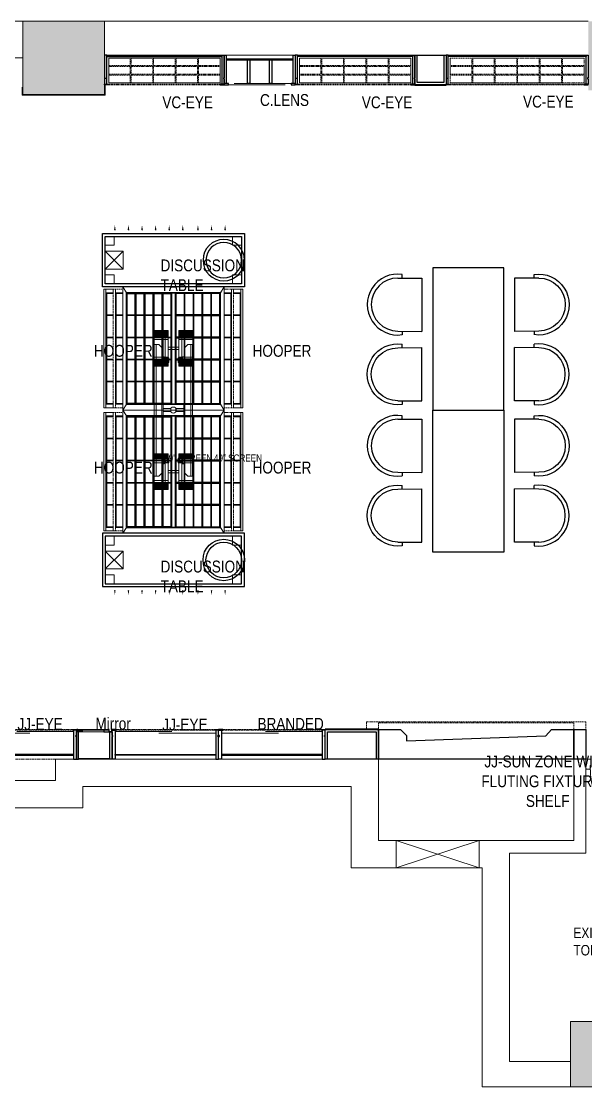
# Model space of a CAD drawing. Extents: x 4444 to 22171, y -867352 to -858363.
# Drawn here: x 12772 to 17539, y -867352 to -858363 of the extents above; entities that cross this region are included whole.
import ezdxf

# ---------------------------------------------------------------- set-up
doc = ezdxf.new("R2010")
doc.units = 0
doc.header["$LTSCALE"] = 40
doc.header["$MEASUREMENT"] = 0
for name, pattern in [('a_p6_plan_L18$0$HIDDEN', [0.375, 0.25, -0.125]), ('ACAD_ISO03W100', [30, 12, -18]), ('AUSGEZOGEN', [0]), ('DASHDOT2', [0.5, 0.25, -0.125, 0, -0.125]), ('HIDDEN2', [0.1875, 0.125, -0.0625])]:
    doc.linetypes.add(name, pattern=pattern)
for name, color, linetype, lineweight in [('A-WALL-MASY', 1, 'Continuous', 9), ('Column', 243, 'Continuous', 9), ('Column hatch', 8, 'Continuous', 9), ('dimensions', 149, 'Continuous', 5), ('door', 36, 'Continuous', 15), ('Floor-Unit', 1, 'Continuous', 13), ('HIDDEN LINE', 177, 'Continuous', 0), ('LENS_CURTAIN', 5, 'a_p6_plan_L18$0$HIDDEN', 9), ('LENS_HATCH', 251, 'Continuous', 5), ('LENS_PARTITION', 21, 'Continuous', 25), ('LENS_TEXT', 31, 'HIDDEN2', 5), ('LN-DIMENSION', 252, 'Continuous', 5), ('LN-ELEVATION-1', 81, 'Continuous', 25), ('LN-ELEVATION-2', 103, 'Continuous', 20), ('LN-ELEVATION-3', 125, 'a_p6_plan_L18$0$HIDDEN', 18), ('LN-ELEVATION-4', 145, 'Continuous', 13), ('LN-ELEVATION-5', 167, 'Continuous', 5), ('Mirror', 4, 'Continuous', 15), ('text', 7, 'AUSGEZOGEN', 13), ('TV', 3, 'Continuous', 18)]:
    doc.layers.add(name, color=color, linetype=linetype, lineweight=lineweight)
doc.styles.get("Standard").update_dxf_attribs({"font": 'ARIALN.TTF'})

# ---------------------------------------------------------------- blocks, each defined once
blk = doc.blocks.new('*U28')
at = {"layer": 'door'}
for p, q in [((547486.2, 1778568.1), (547486.2, 1779150.2)), ((547513.7, 1779150.2), (547486.2, 1779150.2)), ((547513.7, 1779150.2), (547513.7, 1778568.1)), ((547451.8, 1778568.1), (547483.9, 1778568.1)), ((547451.8, 1778563.5), (547451.8, 1778568.1)), ((547483.9, 1778538.3), (547483.9, 1778568.1)), ((547513.7, 1778568.1), (547486.2, 1778568.1)), ((548102.7, 1778568.1), (548070.6, 1778568.1)), ((548070.6, 1778538.3), (548070.6, 1778568.1)), ((548102.7, 1778563.5), (548102.7, 1778568.1)), ((547447.3, 1778563.5), (547451.8, 1778563.5)), ((547447.3, 1778489.2), (547447.3, 1778563.5)), ((547447.3, 1778489.2), (547451.8, 1778489.2)), ((547451.8, 1778484.6), (547451.8, 1778489.2)), ((547451.8, 1778484.6), (547493.1, 1778484.6)), ((547483.9, 1778538.3), (547493.1, 1778538.3)), ((547493.1, 1778484.6), (547493.1, 1778538.3)), ((548061.4, 1778484.6), (548061.4, 1778538.3)), ((548070.6, 1778538.3), (548061.4, 1778538.3)), ((548102.7, 1778484.6), (548061.4, 1778484.6)), ((548107.3, 1778563.5), (548102.7, 1778563.5)), ((548102.7, 1778484.6), (548102.7, 1778489.2)), ((548107.3, 1778489.2), (548102.7, 1778489.2)), ((548107.3, 1778489.2), (548107.3, 1778563.5))]:
    blk.add_line(p, q, dxfattribs=at)
at = {"layer": 'door', "color": 7, "linetype": 'HIDDEN2', "extrusion": (0, 0, -1)}
blk.add_ellipse((547486.2, 1778568.1), major_axis=(582.1, 0), ratio=1, start_param=-1.570791, end_param=0.051209, dxfattribs=at)
blk = doc.blocks.new('awefqwf')
at = {"layer": 'Column hatch'}
h = blk.add_hatch(color=7, dxfattribs=at)
h.paths.add_polyline_path([(-4403, -8989), (-3393, -8989), (-3393, -8439), (-4403, -8439)])
h.paths.add_polyline_path([(-377, -4885), (0, -4885), (0, -4436), (-377, -4436)])
h.paths.add_polyline_path([(-684, -443), (0, -443), (0, 0), (-684, 0)])
h.paths.add_polyline_path([(-4254, -582), (-3474, -582), (-3474, 0), (-4254, 0)])
h.paths.add_polyline_path([(-9029, -617), (-8338, -617), (-8338, 0), (-9029, 0)])
h.paths.add_polyline_path([(-13667, -615), (-12948, -615), (-12948, 0), (-13667, 0)])
h.paths.add_polyline_path([(-13655, -6646), (-13124, -6646), (-13124, -6185), (-13655, -6185)])
at = {"layer": 'A-WALL-MASY'}
for p, q in [((-15194, 0), (-9029, 0)), ((-8338, 0), (-4254, 0)), ((-12948, -307), (-9029, -307)), ((-8338, -286), (-4254, -286)), ((-8753, -6406), (-8753, -6225)), ((-8753, -6225), (-6025, -6225)), ((-6025, -6225), (-6025, -6911)), ((-4375, -6911), (-4375, -6225)), ((-4375, -6225), (-4275, -6225)), ((-4275, -6225), (-4275, -7019)), ((-13124, -6406), (-8753, -6406)), ((-8523, -6636), (-8523, -6455)), ((-8523, -6455), (-6255, -6455)), ((-6255, -6455), (-6255, -7141)), ((-13124, -6636), (-8523, -6636)), ((-6025, -6911), (-4375, -6911)), ((-4275, -7019), (-4920, -7019)), ((-4920, -7019), (-4920, -8776)), ((-6255, -7141), (-5150, -7141)), ((-5150, -7141), (-5150, -8989)), ((-4920, -8776), (-4403, -8776)), ((-5150, -8989), (-4403, -8989))]:
    blk.add_line(p, q, dxfattribs=at)
at = {"layer": 'Column'}
for points in [[(-8338, 0), (-9029, 0), (-9029, -617), (-8338, -617)], [(-4403, -8439), (-3393, -8439), (-3393, -8989), (-4403, -8989)]]:
    blk.add_lwpolyline(points, close=True, dxfattribs=at)
at = {"layer": 'door', "rotation": 180}
blk.add_blockref('*U28', (543832.3, 1772259.6, 0), dxfattribs=at)
at = {"layer": 'text', "insert": (-4378.9, -7646.8), "char_height": 87.973, "width": 499.156, "attachment_point": 1}
blk.add_mtext('EXISTING TOILET', dxfattribs=at)
blk = doc.blocks.new('D-Table-1200')
at = {"layer": 'LN-ELEVATION-1', "linetype": 'ByBlock'}
for p, q in [((-1094.5, -480.3), (-1094.5, -479)), ((-979.8, -480.3), (-979.8, -479)), ((-865.1, -480.3), (-865.1, -479)), ((-750.4, -480.3), (-750.4, -479)), ((-635.6, -480.3), (-635.6, -479)), ((-520.9, -480.3), (-520.9, -479)), ((-392.9, -480.3), (-392.9, -479)), ((-278.1, -480.3), (-278.1, -479)), ((-163.4, -480.3), (-163.4, -479))]:
    blk.add_line(p, q, dxfattribs=at)
for points in [[(0, 0), (-1200, 0), (-1200, -450), (0, -450)], [(-25, -25), (-1175, -25), (-1175, -425), (-25, -425)]]:
    blk.add_lwpolyline(points, close=True, dxfattribs=at)
for radius in [175, 150]:
    blk.add_circle((-175, -225), radius, dxfattribs=at)
for points in [[(-1087.9, -480.3), (-1101.2, -480.3), (-1094.5, -520.3)], [(-973.1, -480.3), (-986.5, -480.3), (-979.8, -520.3)], [(-858.4, -480.3), (-871.8, -480.3), (-865.1, -520.3)], [(-743.7, -480.3), (-757, -480.3), (-750.4, -520.3)], [(-629, -480.3), (-642.3, -480.3), (-635.6, -520.3)], [(-514.2, -480.3), (-527.6, -480.3), (-520.9, -520.3)], [(-386.2, -480.3), (-399.5, -480.3), (-392.9, -520.3)], [(-271.5, -480.3), (-284.8, -480.3), (-278.1, -520.3)], [(-156.7, -480.3), (-170.1, -480.3), (-163.4, -520.3)]]:
    blk.add_solid(points, dxfattribs=at)
at = {"layer": 'LN-ELEVATION-5', "linetype": 'ByBlock'}
for p, q in [((-1025, -300), (-1175, -150)), ((-1175, -300), (-1025, -150))]:
    blk.add_line(p, q, dxfattribs=at)
for points in [[(-1100, -25), (-1175, -25), (-1175, -100), (-1100, -100)], [(-100, -25), (-25, -25), (-25, -100), (-100, -100)], [(-1025, -300), (-1175, -300), (-1175, -150), (-1025, -150)], [(-1100, -425), (-1175, -425), (-1175, -350), (-1100, -350)], [(-100, -425), (-25, -425), (-25, -350), (-100, -350)]]:
    blk.add_lwpolyline(points, close=True, dxfattribs=at)
blk = doc.blocks.new('DGHRTGUJTW')
at = {"layer": 'HIDDEN LINE', "linetype": 'ACAD_ISO03W100'}
for p, q in [((-35, -240), (-565, -240)), ((-565, -250), (-35, -250))]:
    blk.add_line(p, q, dxfattribs=at)
at = {"layer": 'LN-ELEVATION-1'}
for points in [[(-600, 0), (-582, 0), (-582, -240), (-600, -240)], [(-18, 0), (0, 0), (0, -240), (-18, -240)], [(-582, -40), (-18, -40), (-18, -34), (-582, -34)], [(-402, -40), (-384, -40), (-384, -240), (-402, -240)], [(-216, -40), (-198, -40), (-198, -240), (-216, -240)], [(-600, -250), (-565, -250), (-565, -240), (-600, -240)], [(-35, -250), (0, -250), (0, -240), (-35, -240)]]:
    blk.add_lwpolyline(points, close=True, dxfattribs=at)
at = {"layer": 'LN-ELEVATION-4'}
blk.add_line((-18, 0), (-582, 0), dxfattribs=at)
blk = doc.blocks.new('49inch')
at = {"layer": 'TV'}
for p, q in [((-407.5, 119.1), (-438.1, 88.5)), ((408.1, 119.1), (438.7, 88.5)), ((438.7, 119.1), (408.1, 88.5)), ((-555.2, 40.7), (-530.8, 65.1)), ((-555.2, 16.2), (-555.2, 40.7)), ((-530.8, 65.1), (530.8, 65.1)), ((-394.1, 84.6), (-452.7, 84.6)), ((-452.7, 65.1), (-452.7, 84.6)), ((-394.1, 84.6), (-394.1, 65.1)), ((394.1, 84.6), (394.1, 65.1)), ((452.7, 84.6), (394.1, 84.6)), ((452.7, 65.1), (452.7, 84.6)), ((555.2, 40.7), (530.8, 65.1)), ((555.2, 16.2), (555.2, 40.7))]:
    blk.add_line(p, q, dxfattribs=at)
for points in [[(-442, 84.6), (-403.7, 84.6), (-403.7, 122.9), (-442, 122.9)], [(-438.1, 88.5), (-407.5, 88.5), (-407.5, 119.1), (-438.1, 119.1)], [(442.5, 84.6), (404.2, 84.6), (404.2, 122.9), (442.5, 122.9)], [(438.7, 88.5), (408.1, 88.5), (408.1, 119.1), (438.7, 119.1)], [(555.2, 0), (555.2, 16.2), (-555.2, 16.2), (-555.2, 0)]]:
    blk.add_lwpolyline(points, close=True, dxfattribs=at)
blk = doc.blocks.new('GHMHHGD')
at = {"layer": 'LENS_PARTITION'}
for p, q in [((204.8, 201), (0, 204.1)), ((0, -204.1), (0, 204.1)), ((166.7, 201.3), (166.7, 231.6)), ((0, -245.9), (0, -147.2)), ((204.8, -245.9), (0, -245.9)), ((166.7, -245.9), (166.7, -276.5))]:
    blk.add_line(p, q, dxfattribs=at)
for radius, start, end in [(256.9, 261.45913, 98.54087), (223.5, 270, 90)]:
    blk.add_arc((204.8, -22.5), radius, start, end, dxfattribs=at)
blk = doc.blocks.new('12MM VC PLAN')
at = {"layer": 'LN-ELEVATION-1'}
for points in [[(-1200, 250), (-1200, 60), (-1194, 60), (-1194, 50), (-1200, 50), (-1200, 6), (-1182, 6), (-1182, 250)], [(-18, 238), (-1182, 238), (-1182, 244), (-18, 244)], [(0, 250), (0, 60), (-6, 60), (-6, 50), (0, 50), (0, 6), (-18, 6), (-18, 250)], [(-1165, 6), (-1165, 0), (-1200, 0), (-1200, 6)], [(-35, 6), (-35, 0), (0, 0), (0, 6)]]:
    blk.add_lwpolyline(points, close=True, dxfattribs=at)
at = {"layer": 'LN-ELEVATION-3'}
for p, q in [((-1182, 250), (-18, 250)), ((-1165, 6), (-35, 6)), ((-35, 0), (-1165, 0))]:
    blk.add_line(p, q, dxfattribs=at)
for points in [[(-1165, 226), (-35, 226), (-35, 18), (-1165, 18)], [(-1165, 226), (-983.3, 226), (-983.3, 162), (-1165, 162)], [(-975.3, 226), (-793.7, 226), (-793.7, 162), (-975.3, 162)], [(-785.7, 226), (-604, 226), (-604, 162), (-785.7, 162)], [(-596, 226), (-414.3, 226), (-414.3, 162), (-596, 162)], [(-406.3, 226), (-224.7, 226), (-224.7, 162), (-406.3, 162)], [(-216.7, 226), (-35, 226), (-35, 162), (-216.7, 162)], [(-1165, 90), (-983.3, 90), (-983.3, 154), (-1165, 154)], [(-975.3, 154), (-793.7, 154), (-793.7, 90), (-975.3, 90)], [(-785.7, 154), (-604, 154), (-604, 90), (-785.7, 90)], [(-596, 154), (-414.3, 154), (-414.3, 90), (-596, 90)], [(-406.3, 154), (-224.7, 154), (-224.7, 90), (-406.3, 90)], [(-216.7, 154), (-35, 154), (-35, 90), (-216.7, 90)], [(-1165, 82), (-983.3, 82), (-983.3, 18), (-1165, 18)], [(-975.3, 82), (-793.7, 82), (-793.7, 18), (-975.3, 18)], [(-785.7, 82), (-604, 82), (-604, 18), (-785.7, 18)], [(-596, 82), (-414.3, 82), (-414.3, 18), (-596, 18)], [(-406.3, 82), (-224.7, 82), (-224.7, 18), (-406.3, 18)], [(-216.7, 82), (-35, 82), (-35, 18), (-216.7, 18)]]:
    blk.add_lwpolyline(points, close=True, dxfattribs=at)
blk = doc.blocks.new('GFCHGFD')
at = {"layer": 'LN-ELEVATION-1'}
for points in [[(-144.2, 105.2), (-126.2, 105.2), (-126.2, -123.8), (-144.2, -123.8)], [(-126.2, 99.2), (137.8, 99.2), (137.8, 105.2), (-126.2, 105.2)], [(155.8, 105.2), (137.8, 105.2), (137.8, -123.8), (155.8, -123.8)], [(-97.2, -137.8), (-97.2, -123.8), (-142.2, -123.8), (-142.2, -144.8), (-133.2, -144.8), (-133.2, -143.3), (-140.7, -143.3), (-140.7, -137.8)], [(85.8, -137.8), (85.8, -123.8), (130.8, -123.8), (130.8, -144.8), (121.8, -144.8), (121.8, -143.3), (129.3, -143.3), (129.3, -137.8)], [(147.8, -144.8), (147.8, -143.3), (152.3, -143.3), (152.3, -125.3), (130.8, -125.3), (130.8, -123.8), (153.8, -123.8), (153.8, -144.8)]]:
    blk.add_lwpolyline(points, close=True, dxfattribs=at)
at = {"layer": 'LN-ELEVATION-2'}
blk.add_lwpolyline([(-97.2, -137.8), (85.8, -137.8), (85.8, -123.8), (-97.2, -123.8)], close=True, dxfattribs=at)
at = {"layer": 'LN-ELEVATION-4'}
blk.add_line((121.8, -144.8), (-133.2, -144.8), dxfattribs=at)
at = {"layer": 'Mirror'}
blk.add_lwpolyline([(-140.7, -137.8), (129.3, -137.8), (129.3, -143.3), (-140.7, -143.3)], close=True, dxfattribs=at)
blk = doc.blocks.new('dfbdfhq')
at = {"layer": 'LN-ELEVATION-1'}
for points in [[(-911.8, 0), (-911.8, -190), (-905.8, -190), (-905.8, -200), (-911.8, -200), (-911.8, -244), (-886.8, -244), (-886.8, 0)], [(-11.8, 0), (-11.8, -190), (-17.8, -190), (-17.8, -200), (-11.8, -200), (-11.8, -244), (-36.8, -244), (-36.8, 0)], [(-36.8, -40), (-886.8, -40), (-886.8, -34), (-36.8, -34)], [(-876.8, -244), (-876.8, -250), (-911.8, -250), (-911.8, -244)], [(-46.8, -244), (-46.8, -250), (-11.8, -250), (-11.8, -244)]]:
    blk.add_lwpolyline(points, close=True, dxfattribs=at)
at = {"layer": 'LN-ELEVATION-3'}
for p, q in [((-886.8, 0), (-36.8, 0)), ((-876.8, -244), (-46.8, -244)), ((-46.8, -250), (-876.8, -250))]:
    blk.add_line(p, q, dxfattribs=at)
at = {"layer": 'LN-ELEVATION-4', "linetype": 'ACAD_ISO03W100'}
blk.add_lwpolyline([(-886.8, -220), (-36.8, -220), (-36.8, -232), (-886.8, -232)], close=True, dxfattribs=at)
blk = doc.blocks.new('1010MM VC PLAN')
at = {"layer": 'LN-ELEVATION-1'}
for points in [[(-505.2, 24), (-505.2, -166), (-499.2, -166), (-499.2, -176), (-505.2, -176), (-505.2, -220), (-487.2, -220), (-487.2, 24)], [(486.8, 12), (-487.2, 12), (-487.2, 18), (486.8, 18)], [(504.8, 24), (504.8, -166), (498.8, -166), (498.8, -176), (504.8, -176), (504.8, -220), (486.8, -220), (486.8, 24)], [(-470.2, -220), (-470.2, -226), (-505.2, -226), (-505.2, -220)], [(469.8, -220), (469.8, -226), (504.8, -226), (504.8, -220)]]:
    blk.add_lwpolyline(points, close=True, dxfattribs=at)
at = {"layer": 'LN-ELEVATION-2'}
blk.add_lwpolyline([(470.2, 0), (-470.2, 0), (-470.2, -208), (470.2, -208)], close=True, dxfattribs=at)
at = {"layer": 'LN-ELEVATION-3'}
for p, q in [((-487.2, 24), (486.8, 24)), ((-470.2, -220), (469.8, -220)), ((469.8, -226), (-470.2, -226))]:
    blk.add_line(p, q, dxfattribs=at)
for points in [[(-470.2, 0), (-288.5, 0), (-288.5, -64), (-470.2, -64)], [(-280.5, 0), (-98.8, 0), (-98.8, -64), (-280.5, -64)], [(-90.8, 0), (90.8, 0), (90.8, -64), (-90.8, -64)], [(98.8, 0), (280.5, 0), (280.5, -64), (98.8, -64)], [(288.5, 0), (470.2, 0), (470.2, -64), (288.5, -64)], [(-470.2, -136), (-288.5, -136), (-288.5, -72), (-470.2, -72)], [(-280.5, -72), (-98.8, -72), (-98.8, -136), (-280.5, -136)], [(-90.8, -72), (90.8, -72), (90.8, -136), (-90.8, -136)], [(98.8, -72), (280.5, -72), (280.5, -136), (98.8, -136)], [(288.5, -72), (470.2, -72), (470.2, -136), (288.5, -136)], [(-470.2, -144), (-288.5, -144), (-288.5, -208), (-470.2, -208)], [(-280.5, -144), (-98.8, -144), (-98.8, -208), (-280.5, -208)], [(-90.8, -144), (90.8, -144), (90.8, -208), (-90.8, -208)], [(98.8, -144), (280.5, -144), (280.5, -208), (98.8, -208)], [(288.5, -144), (470.2, -144), (470.2, -208), (288.5, -208)]]:
    blk.add_lwpolyline(points, close=True, dxfattribs=at)
blk = doc.blocks.new('ffgd')
at = {"layer": 'LN-ELEVATION-4', "linetype": 'ACAD_ISO03W100'}
blk.add_lwpolyline([(0, 47.3), (0, -41.5), (-20, -41.5), (-20, 47.3)], close=True, dxfattribs=at)
at = {"layer": 'LN-ELEVATION-5', "linetype": 'ACAD_ISO03W100'}
for p, q in [((-159.9, 165.7), (-159.9, 47.3)), ((-159.7, 165.7), (-159.7, 47.3)), ((-159.4, 165.7), (-159.4, 47.3)), ((-159, 165.7), (-159, 47.3)), ((-158.5, 165.7), (-158.5, 47.3)), ((-157.9, 165.7), (-157.9, 47.3)), ((-157.1, 165.7), (-157.1, 47.3)), ((-156.1, 165.7), (-156.1, 47.3)), ((-154.1, 165.7), (-154.1, 47.3)), ((-151.1, 165.7), (-151.1, 47.3)), ((-146.1, 165.7), (-146.1, 47.3)), ((-141.1, 165.7), (-141.1, 47.3)), ((-135.1, 165.7), (-135.1, 47.3)), ((-128.1, 165.7), (-128.1, 47.3)), ((-120.1, 165.7), (-120.1, 47.3)), ((-111.1, 165.7), (-111.1, 47.3)), ((-102.1, 165.7), (-102.1, 47.3)), ((-85, 165.7), (-85, 47.3)), ((65, 165.7), (65, 47.3)), ((82.1, 165.7), (82.1, 47.3)), ((91.1, 165.7), (91.1, 47.3)), ((100.1, 165.7), (100.1, 47.3)), ((108.1, 165.7), (108.1, 47.3)), ((115.1, 165.7), (115.1, 47.3)), ((121.1, 165.7), (121.1, 47.3)), ((126.1, 165.7), (126.1, 47.3)), ((131.1, 165.7), (131.1, 47.3)), ((134.1, 165.7), (134.1, 47.3)), ((136.1, 165.7), (136.1, 47.3)), ((137.1, 165.7), (137.1, 47.3)), ((137.9, 165.7), (137.9, 47.3)), ((138.5, 165.7), (138.5, 47.3)), ((139, 165.7), (139, 47.3)), ((139.4, 165.7), (139.4, 47.3)), ((139.7, 165.7), (139.7, 47.3)), ((139.9, 165.7), (139.9, 47.3)), ((-159.9, -41.5), (-159.9, -159.9)), ((-159.7, -41.5), (-159.7, -159.9)), ((-159.4, -41.5), (-159.4, -159.9)), ((-159, -41.5), (-159, -159.9)), ((-158.5, -41.5), (-158.5, -159.9)), ((-157.9, -41.5), (-157.9, -159.9)), ((-157.1, -41.5), (-157.1, -159.9)), ((-156.1, -41.5), (-156.1, -159.9)), ((-154.1, -41.5), (-154.1, -159.9)), ((-151.1, -41.5), (-151.1, -159.9)), ((-146.1, -41.5), (-146.1, -159.9)), ((-141.1, -41.5), (-141.1, -159.9)), ((-135.1, -41.5), (-135.1, -159.9)), ((-128.1, -41.5), (-128.1, -159.9)), ((-120.1, -41.5), (-120.1, -159.9)), ((-111.1, -41.5), (-111.1, -159.9)), ((-102.1, -41.5), (-102.1, -159.9)), ((-85, -41.5), (-85, -159.9)), ((65, -41.5), (65, -159.9)), ((82.1, -41.5), (82.1, -159.9)), ((91.1, -41.5), (91.1, -159.9)), ((100.1, -41.5), (100.1, -159.9)), ((108.1, -41.5), (108.1, -159.9)), ((115.1, -41.5), (115.1, -159.9)), ((121.1, -41.5), (121.1, -159.9)), ((126.1, -41.5), (126.1, -159.9)), ((131.1, -41.5), (131.1, -159.9)), ((134.1, -41.5), (134.1, -159.9)), ((136.1, -41.5), (136.1, -159.9)), ((137.1, -41.5), (137.1, -159.9)), ((137.9, -41.5), (137.9, -159.9)), ((138.5, -41.5), (138.5, -159.9)), ((139, -41.5), (139, -159.9)), ((139.4, -41.5), (139.4, -159.9)), ((139.7, -41.5), (139.7, -159.9)), ((139.9, -41.5), (139.9, -159.9))]:
    blk.add_line(p, q, dxfattribs=at)
for points in [[(140, 73), (140, 165.7), (-160, 165.7), (-160, 73)], [(140, -67.1), (140, -159.9), (-160, -159.9), (-160, -67.1)]]:
    blk.add_lwpolyline(points, dxfattribs=at)
for points in [[(140, 73), (140, 47.3), (-160, 47.3), (-160, 73)], [(140, -41.5), (140, -67.1), (-160, -67.1), (-160, -41.5)]]:
    blk.add_lwpolyline(points, close=True, dxfattribs=at)
blk = doc.blocks.new('A$Cf47e29e2')
at = {"layer": 'LN-ELEVATION-1'}
for points in [[(-341.8, -6), (-341.8, 934), (453.2, 934), (453.2, -6)], [(40.7, -6), (40.7, 934), (-341.8, 934), (-341.8, -6)], [(-260.8, 747.2), (-260.8, 934), (-266.8, 934), (-266.8, 747.2)], [(-185.4, 747.2), (-185.4, 934), (-191.4, 934), (-191.4, 747.2)], [(-110.1, 747.2), (-110.1, 934), (-116.1, 934), (-116.1, 747.2)], [(-34.7, 747.2), (-34.7, 934), (-40.7, 934), (-40.7, 747.2)], [(70.7, -6), (70.7, 934), (40.7, 934), (40.7, -6)], [(70.7, -6), (70.7, 934), (453.2, 934), (453.2, -6)], [(146.1, 747.2), (146.1, 934), (152.1, 934), (152.1, 747.2)], [(221.4, 747.2), (221.4, 934), (227.4, 934), (227.4, 747.2)], [(296.8, 747.2), (296.8, 934), (302.8, 934), (302.8, 747.2)], [(372.2, 747.2), (372.2, 934), (378.2, 934), (378.2, 747.2)], [(40.7, 741.2), (40.7, 747.2), (-341.8, 747.2), (-341.8, 741.2)], [(-260.8, 560.4), (-260.8, 741.2), (-266.8, 741.2), (-266.8, 560.4)], [(-185.4, 560.4), (-185.4, 741.2), (-191.4, 741.2), (-191.4, 560.4)], [(-110.1, 560.4), (-110.1, 741.2), (-116.1, 741.2), (-116.1, 560.4)], [(-34.7, 560.4), (-34.7, 741.2), (-40.7, 741.2), (-40.7, 560.4)], [(70.7, 741.2), (70.7, 747.2), (453.2, 747.2), (453.2, 741.2)], [(146.1, 560.4), (146.1, 741.2), (152.1, 741.2), (152.1, 560.4)], [(221.4, 560.4), (221.4, 741.2), (227.4, 741.2), (227.4, 560.4)], [(296.8, 560.4), (296.8, 741.2), (302.8, 741.2), (302.8, 560.4)], [(372.2, 560.4), (372.2, 741.2), (378.2, 741.2), (378.2, 560.4)], [(40.7, 554.4), (40.7, 560.4), (-341.8, 560.4), (-341.8, 554.4)], [(-260.8, 373.6), (-260.8, 554.4), (-266.8, 554.4), (-266.8, 373.6)], [(-185.4, 373.6), (-185.4, 554.4), (-191.4, 554.4), (-191.4, 373.6)], [(-110.1, 373.6), (-110.1, 554.4), (-116.1, 554.4), (-116.1, 373.6)], [(-34.7, 373.6), (-34.7, 554.4), (-40.7, 554.4), (-40.7, 373.6)], [(70.7, 554.4), (70.7, 560.4), (453.2, 560.4), (453.2, 554.4)], [(146.1, 373.6), (146.1, 554.4), (152.1, 554.4), (152.1, 373.6)], [(221.4, 373.6), (221.4, 554.4), (227.4, 554.4), (227.4, 373.6)], [(296.8, 373.6), (296.8, 554.4), (302.8, 554.4), (302.8, 373.6)], [(372.2, 373.6), (372.2, 554.4), (378.2, 554.4), (378.2, 373.6)], [(40.7, 367.6), (40.7, 373.6), (-341.8, 373.6), (-341.8, 367.6)], [(-260.8, 186.8), (-260.8, 367.6), (-266.8, 367.6), (-266.8, 186.8)], [(-185.4, 186.8), (-185.4, 367.6), (-191.4, 367.6), (-191.4, 186.8)], [(-110.1, 186.8), (-110.1, 367.6), (-116.1, 367.6), (-116.1, 186.8)], [(-34.7, 186.8), (-34.7, 367.6), (-40.7, 367.6), (-40.7, 186.8)], [(70.7, 367.6), (70.7, 373.6), (453.2, 373.6), (453.2, 367.6)], [(146.1, 186.8), (146.1, 367.6), (152.1, 367.6), (152.1, 186.8)], [(221.4, 186.8), (221.4, 367.6), (227.4, 367.6), (227.4, 186.8)], [(296.8, 186.8), (296.8, 367.6), (302.8, 367.6), (302.8, 186.8)], [(372.2, 186.8), (372.2, 367.6), (378.2, 367.6), (378.2, 186.8)], [(40.7, 180.8), (40.7, 186.8), (-341.8, 186.8), (-341.8, 180.8)], [(-260.8, -6), (-260.8, 180.8), (-266.8, 180.8), (-266.8, -6)], [(-185.4, -6), (-185.4, 180.8), (-191.4, 180.8), (-191.4, -6)], [(-110.1, -6), (-110.1, 180.8), (-116.1, 180.8), (-116.1, -6)], [(-34.7, -6), (-34.7, 180.8), (-40.7, 180.8), (-40.7, -6)], [(70.7, 180.8), (70.7, 186.8), (453.2, 186.8), (453.2, 180.8)], [(146.1, -6), (146.1, 180.8), (152.1, 180.8), (152.1, -6)], [(221.4, -6), (221.4, 180.8), (227.4, 180.8), (227.4, -6)], [(296.8, -6), (296.8, 180.8), (302.8, 180.8), (302.8, -6)], [(372.2, -6), (372.2, 180.8), (378.2, 180.8), (378.2, -6)]]:
    blk.add_lwpolyline(points, close=True, dxfattribs=at)
for points in [[(-191.4, 928), (-335.8, 928), (-335.8, 747.2)], [(-116.1, 928), (-185.4, 928)], [(-40.7, 928), (-110.1, 928)], [(34.7, 747.2), (34.7, 928), (-34.7, 928)], [(76.7, 747.2), (76.7, 928), (146.1, 928)], [(152.1, 928), (221.4, 928)], [(227.4, 928), (296.8, 928)], [(302.8, 928), (447.2, 928), (447.2, 747.2)], [(-335.8, 741.2), (-335.8, 560.4)], [(34.7, 560.4), (34.7, 741.2)], [(76.7, 560.4), (76.7, 741.2)], [(447.2, 741.2), (447.2, 560.4)], [(-335.8, 554.4), (-335.8, 373.6)], [(34.7, 373.6), (34.7, 554.4)], [(76.7, 373.6), (76.7, 554.4)], [(447.2, 554.4), (447.2, 373.6)], [(-335.8, 367.6), (-335.8, 186.8)], [(34.7, 186.8), (34.7, 367.6)], [(76.7, 186.8), (76.7, 367.6)], [(447.2, 367.6), (447.2, 186.8)], [(-335.8, 180.8), (-335.8, 0), (-191.4, 0)], [(-34.7, 0), (34.7, 0), (34.7, 180.8)], [(146.1, 0), (76.7, 0), (76.7, 180.8)], [(447.2, 180.8), (447.2, 0), (302.8, 0)], [(-185.4, 0), (-116.1, 0)], [(-110.1, 0), (-40.7, 0)], [(221.4, 0), (152.1, 0)], [(296.8, 0), (227.4, 0)]]:
    blk.add_lwpolyline(points, dxfattribs=at)
at = {"layer": 'LN-ELEVATION-2'}
blk.add_lwpolyline([(-371.8, -56), (-371.8, 984), (483.2, 984), (483.2, -56)], close=True, dxfattribs=at)
for points in [[(-341.8, 934), (-371.8, 984)], [(453.2, 934), (483.2, 984)], [(-341.8, -6), (-371.8, -56)], [(453.2, -6), (483.2, -56)]]:
    blk.add_lwpolyline(points, dxfattribs=at)
at = {"layer": 'LN-ELEVATION-3'}
for points in [[(-433.8, -36), (-433.8, 964), (-451.8, 964), (-451.8, -36)], [(-371.8, 934), (-371.8, 964), (-433.8, 964), (-433.8, 934)], [(483.2, 934), (483.2, 964), (545.2, 964), (545.2, 934)], [(545.2, -36), (545.2, 964), (563.2, 964), (563.2, -36)], [(-371.8, -36), (-371.8, -6), (-433.8, -6), (-433.8, -36)], [(483.2, -36), (483.2, -6), (545.2, -6), (545.2, -36)]]:
    blk.add_lwpolyline(points, close=True, dxfattribs=at)
at = {"layer": 'LN-ELEVATION-4'}
for points in [[(-513.8, -36), (-513.8, 964), (-531.8, 964), (-531.8, -36)], [(-451.8, 934), (-451.8, 964), (-513.8, 964), (-513.8, 934)], [(-371.8, 928), (-371.8, 934), (-433.8, 934), (-433.8, 928)], [(-427.8, 747.2), (-427.8, 928), (-433.8, 928), (-433.8, 747.2)], [(483.2, 928), (483.2, 934), (545.2, 934), (545.2, 928)], [(539.2, 747.2), (539.2, 928), (545.2, 928), (545.2, 747.2)], [(563.2, 934), (563.2, 964), (625.2, 964), (625.2, 934)], [(625.2, -36), (625.2, 964), (643.2, 964), (643.2, -36)], [(-371.8, 741.2), (-371.8, 747.2), (-433.8, 747.2), (-433.8, 741.2)], [(-427.8, 560.4), (-427.8, 741.2), (-433.8, 741.2), (-433.8, 560.4)], [(483.2, 741.2), (483.2, 747.2), (545.2, 747.2), (545.2, 741.2)], [(539.2, 560.4), (539.2, 741.2), (545.2, 741.2), (545.2, 560.4)], [(-371.8, 554.4), (-371.8, 560.4), (-433.8, 560.4), (-433.8, 554.4)], [(-427.8, 373.6), (-427.8, 554.4), (-433.8, 554.4), (-433.8, 373.6)], [(483.2, 554.4), (483.2, 560.4), (545.2, 560.4), (545.2, 554.4)], [(539.2, 373.6), (539.2, 554.4), (545.2, 554.4), (545.2, 373.6)], [(-371.8, 367.6), (-371.8, 373.6), (-433.8, 373.6), (-433.8, 367.6)], [(-427.8, 186.8), (-427.8, 367.6), (-433.8, 367.6), (-433.8, 186.8)], [(483.2, 367.6), (483.2, 373.6), (545.2, 373.6), (545.2, 367.6)], [(539.2, 186.8), (539.2, 367.6), (545.2, 367.6), (545.2, 186.8)], [(-371.8, 180.8), (-371.8, 186.8), (-433.8, 186.8), (-433.8, 180.8)], [(-427.8, 0), (-427.8, 180.8), (-433.8, 180.8), (-433.8, 0)], [(483.2, 180.8), (483.2, 186.8), (545.2, 186.8), (545.2, 180.8)], [(539.2, 0), (539.2, 180.8), (545.2, 180.8), (545.2, 0)], [(-371.8, -6), (-371.8, 0), (-433.8, 0), (-433.8, -6)], [(483.2, -6), (483.2, 0), (545.2, 0), (545.2, -6)], [(-451.8, -36), (-451.8, -6), (-513.8, -6), (-513.8, -36)], [(563.2, -36), (563.2, -6), (625.2, -6), (625.2, -36)]]:
    blk.add_lwpolyline(points, close=True, dxfattribs=at)
at = {"layer": 'LN-ELEVATION-5'}
for points in [[(-451.8, 928), (-451.8, 934), (-513.8, 934), (-513.8, 928)], [(-507.8, 747.2), (-507.8, 928), (-513.8, 928), (-513.8, 747.2)], [(563.2, 928), (563.2, 934), (625.2, 934), (625.2, 928)], [(619.2, 747.2), (619.2, 928), (625.2, 928), (625.2, 747.2)], [(-451.8, 741.2), (-451.8, 747.2), (-513.8, 747.2), (-513.8, 741.2)], [(-507.8, 560.4), (-507.8, 741.2), (-513.8, 741.2), (-513.8, 560.4)], [(563.2, 741.2), (563.2, 747.2), (625.2, 747.2), (625.2, 741.2)], [(619.2, 560.4), (619.2, 741.2), (625.2, 741.2), (625.2, 560.4)], [(-451.8, 554.4), (-451.8, 560.4), (-513.8, 560.4), (-513.8, 554.4)], [(-507.8, 373.6), (-507.8, 554.4), (-513.8, 554.4), (-513.8, 373.6)], [(563.2, 554.4), (563.2, 560.4), (625.2, 560.4), (625.2, 554.4)], [(619.2, 373.6), (619.2, 554.4), (625.2, 554.4), (625.2, 373.6)], [(-451.8, 367.6), (-451.8, 373.6), (-513.8, 373.6), (-513.8, 367.6)], [(-507.8, 186.8), (-507.8, 367.6), (-513.8, 367.6), (-513.8, 186.8)], [(563.2, 367.6), (563.2, 373.6), (625.2, 373.6), (625.2, 367.6)], [(619.2, 186.8), (619.2, 367.6), (625.2, 367.6), (625.2, 186.8)], [(-451.8, 180.8), (-451.8, 186.8), (-513.8, 186.8), (-513.8, 180.8)], [(-507.8, 0), (-507.8, 180.8), (-513.8, 180.8), (-513.8, 0)], [(563.2, 180.8), (563.2, 186.8), (625.2, 186.8), (625.2, 180.8)], [(619.2, 0), (619.2, 180.8), (625.2, 180.8), (625.2, 0)], [(-451.8, -6), (-451.8, 0), (-513.8, 0), (-513.8, -6)], [(563.2, -6), (563.2, 0), (625.2, 0), (625.2, -6)]]:
    blk.add_lwpolyline(points, close=True, dxfattribs=at)
at = {"layer": 'LN-DIMENSION', "xscale": -1, "rotation": 270}
blk.add_blockref('ffgd', (52.8, 474), dxfattribs=at)

msp = doc.modelspace()

# ---------------------------------------------------------------- linework, layer by layer
at = {"layer": 'Floor-Unit', "linetype": 'DASHDOT2'}
msp.add_line((14301.6, -861643.1), (13812.6, -861643.1), dxfattribs=at)
at = {"layer": 'Floor-Unit'}
for points in [[(13959.7, -861593.1), (13959.7, -861693.1), (13969.7, -861693.1), (13969.7, -861593.1)], [(14154.5, -861593.1), (14154.5, -861693.1), (14144.5, -861693.1), (14144.5, -861593.1)]]:
    msp.add_lwpolyline(points, close=True, dxfattribs=at)
for points in [[(14035.5, -861630.6), (13969.7, -861630.6), (13969.7, -861655.6), (14035.5, -861655.6), (14035.5, -861630.6)], [(14078.8, -861630.6), (14144.5, -861630.6), (14144.5, -861655.6), (14078.8, -861655.6), (14078.8, -861630.6)]]:
    msp.add_lwpolyline(points, dxfattribs=at)
msp.add_circle((14057.1, -861643.1), 25, dxfattribs=at)
at = {"layer": 'LENS_CURTAIN'}
for points in [[(15688.9, -864338.1), (15688.9, -864273), (17538.9, -864273), (17538.9, -864338.1)], [(15788.9, -864338.1), (15788.9, -864281.9), (17438.9, -864281.9), (17438.9, -864338.1)]]:
    msp.add_lwpolyline(points, dxfattribs=at)
at = {"layer": 'LENS_HATCH', "color": 3}
msp.add_lwpolyline([(16638.9, -865274.1), (16638.9, -865504.1), (15938.9, -865504.1), (15938.9, -865274.1)], close=True, dxfattribs=at)
for points in [[(16638.9, -865274.1), (15938.9, -865504.1)], [(15938.9, -865274.1), (16638.9, -865504.1)]]:
    msp.add_lwpolyline(points, dxfattribs=at)
at = {"layer": 'LENS_PARTITION'}
for points in [[(16359.9, -858899.1), (16095.9, -858899.1), (16095.9, -858649.1), (16359.9, -858649.1)], [(16339.9, -858879.1), (16115.9, -858879.1), (16115.9, -858649.1), (16339.9, -858649.1)], [(16246.9, -860443.1), (16246.9, -861643.1), (16846.9, -861643.1), (16846.9, -860443.1)], [(16246.9, -862843.1), (16246.9, -861643.1), (16846.9, -861643.1), (16846.9, -862843.1)], [(15788.9, -864588.1), (15338.9, -864588.1), (15338.9, -864338.1), (15788.9, -864338.1)], [(15768.9, -864588.1), (15358.9, -864588.1), (15358.9, -864358.1), (15768.9, -864358.1)], [(17251.2, -864338.1), (17438.9, -864338.1), (17438.9, -864588.1), (15788.9, -864588.1), (15788.9, -864338.1), (15974.8, -864338.1), (16024.8, -864388.1), (16024.8, -864435), (17201.4, -864391.7)], [(17538.9, -864588.1), (17438.9, -864588.1), (17438.9, -864338.1), (17538.9, -864338.1)]]:
    msp.add_lwpolyline(points, close=True, dxfattribs=at)
at = {"layer": 'Mirror'}
for points in [[(12778.9, -858919.4), (12778.9, -858986.1), (13481.9, -858986.1), (13481.9, -858899.1)], [(12784.9, -858919.4), (12784.9, -858980.1), (13475.9, -858980.1), (13475.9, -858899.1)], [(16095.9, -858899.1), (16359.9, -858899.1)], [(16095.9, -858905.1), (16359.9, -858905.1)], [(15338.9, -864332.1), (15788.9, -864332.1)], [(15338.9, -864338.1), (15788.9, -864338.1)]]:
    msp.add_lwpolyline(points, dxfattribs=at)

# ---------------------------------------------------------------- block references
for p, rotation in [((16156.2, -860775.4), 179.9999999999999), ((16156.2, -861967), 180)]:
    msp.add_blockref('GHMHHGD', p, dxfattribs=dict(rotation=rotation))
at = {"xscale": -1, "rotation": 180}
for name, p in [('GHMHHGD', (16937.6, -860775.4)), ('A$Cf47e29e2', (14001.4, -860659.1)), ('A$Cf47e29e2', (14001.4, -861699.1)), ('GHMHHGD', (16937.6, -861967))]:
    msp.add_blockref(name, p, dxfattribs=at)
at = {"xscale": -1}
for p in [(16156.2, -861319.1), (16156.2, -862510.8)]:
    msp.add_blockref('GHMHHGD', p, dxfattribs=at)
for p in [(16937.6, -861319.1), (16937.6, -862510.8)]:
    msp.add_blockref('GHMHHGD', p)
at = {"layer": 'dimensions', "color": 3}
msp.add_blockref('awefqwf', (21813.9, -858363.1), dxfattribs=at)
at = {"layer": 'Floor-Unit', "xscale": -1}
msp.add_blockref('1010MM VC PLAN', (13980.7, -858673.1), dxfattribs=at)
at = {"layer": 'Floor-Unit'}
for name, p in [('DGHRTGUJTW', (15085.9, -858649.1)), ('1010MM VC PLAN', (15591.1, -858673.1)), ('12MM VC PLAN', (17559.9, -858899.1)), ('D-Table-1200', (14657.1, -862683.1))]:
    msp.add_blockref(name, p, dxfattribs=at)
at = {"layer": 'Floor-Unit', "xscale": -1, "rotation": 180}
for name, p in [('D-Table-1200', (14657.1, -860603.1)), ('dfbdfhq', (13250.7, -864588.1)), ('GFCHGFD', (13383.1, -864482.9)), ('dfbdfhq', (15350.7, -864588.1))]:
    msp.add_blockref(name, p, dxfattribs=at)
at = {"layer": 'Floor-Unit', "yscale": 0.9995705467615587, "zscale": 0.9995705467615587}
for p, xscale, rotation in [((13894.6, -861645.2), -0.9995705467615587, 270), ((14219.6, -861645.2), 0.9995705467615587, 89.99999999999999)]:
    msp.add_blockref('49inch', p, dxfattribs=dict(at, xscale=xscale, rotation=rotation))
at = {"layer": 'Floor-Unit', "rotation": 180}
msp.add_blockref('dfbdfhq', (13527.1, -864588.1), dxfattribs=at)

# ---------------------------------------------------------------- texts
at = {"layer": 'Floor-Unit', "color": 0, "char_height": 60, "width": 725.457, "attachment_point": 1}
for insert in [(13819.6, -862017.6), (14239.6, -862017.6)]:
    msp.add_mtext('\\pxqc,t3;49" SCREEN', dxfattribs=dict(at, insert=insert))
at = {"layer": 'LENS_TEXT', "linetype": 'Continuous', "char_height": 100, "attachment_point": 1}
for s, insert, width in [('\\pxql;C.LENS', (14788.5, -858977.3, 0), 271.785), ('\\pxql;VC-EYE', (13963.8, -858996.6, 0), 271.785), ('\\pxql;VC-EYE', (15648.1, -858996.6, 0), 271.785), ('\\pxql;VC-EYE', (17009.7, -858990.4, 0), 271.785), ('\\pxql;DISCUSSION TABLE', (13948.5, -860372.6), 551.363), ('\\pxql;HOOPER', (13385.5, -861093.2), 421.567), ('\\pxql;HOOPER', (14725.9, -861093.2), 421.567), ('\\pxql;HOOPER', (13385.5, -862078.4), 421.567), ('\\pxql;HOOPER', (14725.9, -862078.4), 421.567), ('\\pxql;DISCUSSION TABLE', (13948.5, -862913.5), 551.363), ('\\pxql;JJ-EYE', (12740.2, -864242.6, 0), 271.785), ('\\pxql;Mirror', (13398.3, -864238.4, 0), 271.785), ('\\pxql;JJ-EYE', (13963.1, -864246.9, 0), 271.785), ('\\pxql;BRANDED', (14766.9, -864240.5, 0), 271.785), ('\\pxqc;JJ-SUN ZONE WITH FLUTING FIXTURE & SHELF ', (16638.9, -864558.1, 0), 1158.208)]:
    msp.add_mtext(s, dxfattribs=dict(at, insert=insert, width=width))

doc.saveas('drawing.dxf')
